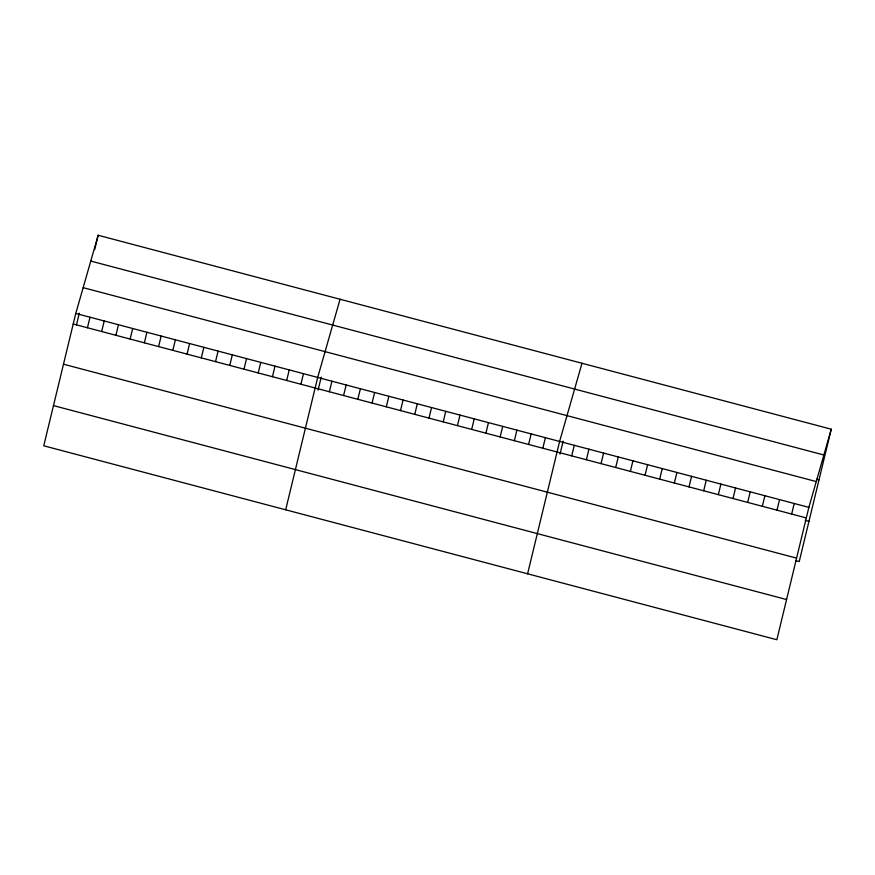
<?xml version="1.0" encoding="UTF-8"?>
<svg xmlns="http://www.w3.org/2000/svg" width="875" height="875" viewBox="0 0 875 875"><rect width="100%" height="100%" fill="white"/><g stroke="black" fill="none" stroke-linecap="round" stroke-linejoin="round"><path stroke-width="1.31" d="M75.775 313.447L43.75 445.802L776.847 639.734L808.872 507.369L831.25 429.198L98.153 235.266L75.775 313.447L808.872 507.369M76.475 324.844L79.297 313.195M94.686 249.594L98.153 235.266M87.445 327.764L90.005 317.209M101.675 331.527L104.234 320.972M115.905 335.3L118.464 324.745M130.145 339.062L132.694 328.508M144.375 342.825L146.923 332.27M158.605 346.587L161.153 336.033M172.834 350.35L175.383 339.795M187.064 354.113L189.613 343.558M201.294 357.886L203.853 347.331M215.523 361.648L218.083 351.094M229.753 365.411L232.312 354.856M243.983 369.173L246.542 358.619M258.213 372.936L260.772 362.381M272.453 376.709L275.002 366.144M286.683 380.472L289.231 369.917M300.913 384.234L303.461 373.68M285.677 509.797L317.691 377.442L340.069 299.261M318.084 390.13L321.223 377.191M329.372 391.759L331.92 381.205M343.602 395.522L346.15 384.967M357.831 399.295L360.391 388.741M372.061 403.058L374.62 392.503M386.291 406.82L388.85 396.266M400.52 410.583L403.08 400.028M414.761 414.345L417.309 403.791M428.991 418.108L431.539 407.553M443.22 421.881L445.769 411.327M457.45 425.644L459.998 415.089M471.68 429.406L474.228 418.852M485.909 433.169L488.458 422.614M500.139 436.931L502.698 426.377M514.369 440.694L516.928 430.139M528.598 444.467L531.158 433.913M542.828 448.23L545.387 437.675M527.592 573.792L559.617 441.438L581.995 363.256M560.011 454.125L563.139 441.186M571.725 455.875L574.273 445.32M586.392 459.747L588.941 449.192M601.048 463.63L603.608 453.075M615.716 467.502L618.264 456.947M630.372 471.384L632.931 460.83M645.039 475.267L647.588 464.712M659.695 479.139L662.255 468.584M674.362 483.022L676.911 472.467M689.019 486.894L691.578 476.339M703.686 490.777L706.234 480.222M718.342 494.659L720.902 484.105M733.009 498.531L735.558 487.977M747.666 502.414L750.225 491.859M762.333 506.286L764.881 495.731M776.989 510.169L779.548 499.614M791.656 514.052L794.205 503.497M831.25 429.198L799.225 561.553L795.561 560.58M90.77 261.067L823.867 454.989M816.528 479.303L818.967 479.948M83.158 287.645L816.255 481.567M73.216 324.002L806.312 517.923M805.284 520.384L808.948 521.358M63.492 364.197L796.589 558.119M53.473 405.606L786.57 599.539"/></g></svg>
